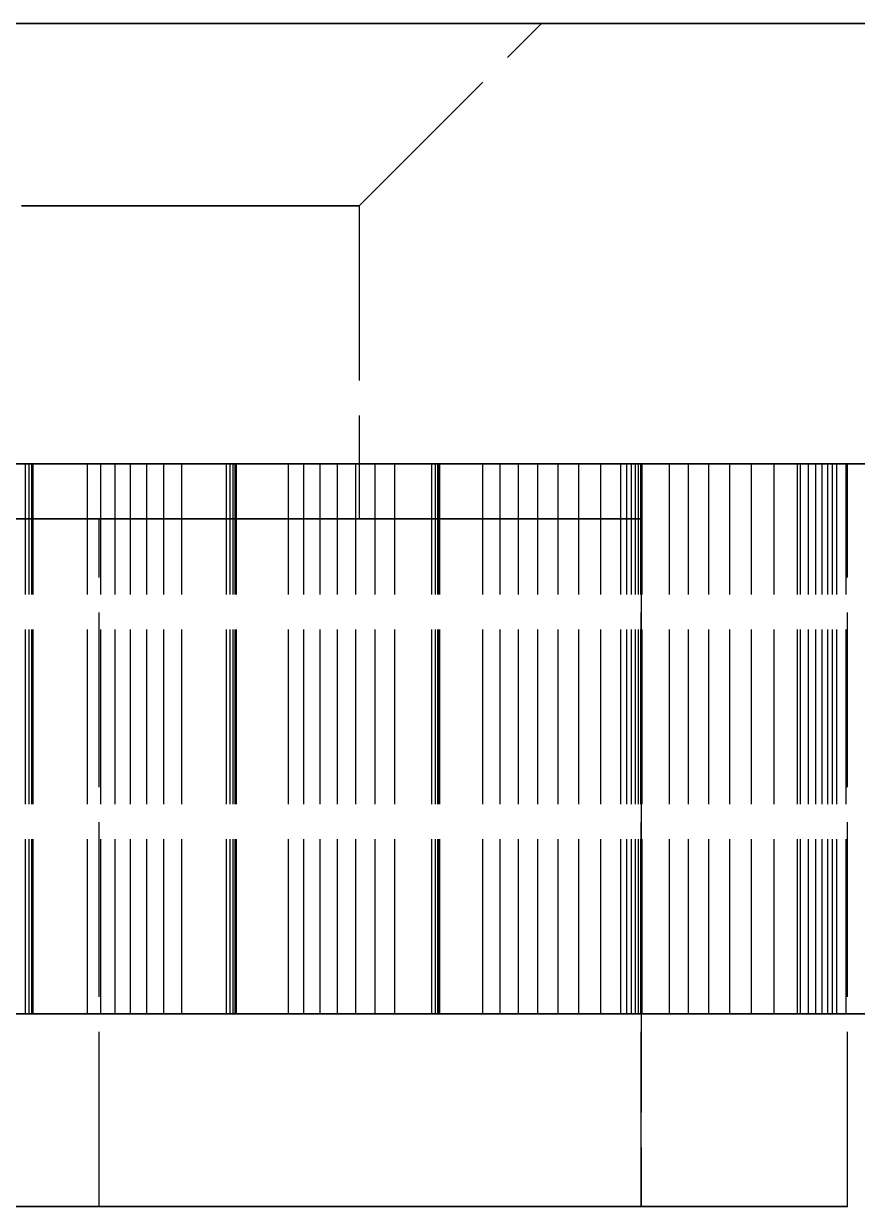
# Model space of a CAD drawing. Header units: millimetres. Extents: x -31 to 149, y -20 to 140.
# Drawn here: x 85.51 to 91.57, y 38.6 to 47.2 of the extents above; entities that cross this region are included whole.
import ezdxf

# ---------------------------------------------------------------- set-up
doc = ezdxf.new("R2010")
doc.units = ezdxf.units.MM
doc.linetypes.add('DASHED', pattern=[1.524, 1.27, -0.254])
doc.layers.add('HIDDEN', color=8, linetype='DASHED')

msp = doc.modelspace()

# ---------------------------------------------------------------- linework, layer by layer
at = {"layer": 'HIDDEN'}
for points in [[(89.27426, 47.2), (89.04334, 47.2), (88.81241, 47.2), (88.58148, 47.2), (88.35055, 47.2), (88.11962, 47.2), (87.88869, 47.2), (87.65776, 47.2), (87.42683, 47.2), (87.1959, 47.2), (86.96497, 47.2), (86.73404, 47.2), (86.50312, 47.2), (86.27219, 47.2), (86.04126, 47.2), (85.81033, 47.2), (85.5794, 47.2), (85.34847, 47.2)], [(85.40476, 47.2), (85.63175, 47.2), (85.85873, 47.2), (86.08571, 47.2), (86.3127, 47.2), (86.53968, 47.2), (86.76667, 47.2), (86.99365, 47.2), (87.22063, 47.2), (87.44762, 47.2), (87.6746, 47.2), (87.90159, 47.2), (88.12857, 47.2), (88.35556, 47.2), (88.58254, 47.2), (88.80952, 47.2), (89.03651, 47.2), (89.26349, 47.2), (89.49048, 47.2), (89.71746, 47.2), (89.94444, 47.2), (90.17143, 47.2), (90.39841, 47.2), (90.6254, 47.2), (90.85238, 47.2), (91.07937, 47.2), (91.30635, 47.2), (91.53333, 47.2), (91.76032, 47.2)], [(91.76032, 47.2), (91.30635, 47.2), (90.85238, 47.2), (90.39841, 47.2), (89.94444, 47.2), (89.49048, 47.2), (89.03651, 47.2), (88.58254, 47.2), (88.12857, 47.2), (87.6746, 47.2), (87.22063, 47.2), (86.76667, 47.2), (86.3127, 47.2), (85.85873, 47.2), (85.40476, 47.2)], [(85.46394, 47.2), (85.5794, 47.2), (85.69486, 47.2), (85.81033, 47.2), (85.92579, 47.2), (86.04126, 47.2), (86.15672, 47.2), (86.27219, 47.2), (86.38765, 47.2), (86.50312, 47.2), (86.61858, 47.2), (86.73404, 47.2), (86.84951, 47.2), (86.96497, 47.2), (87.08044, 47.2), (87.1959, 47.2), (87.31137, 47.2), (87.42683, 47.2), (87.5423, 47.2), (87.65776, 47.2), (87.77323, 47.2), (87.88869, 47.2), (88.00415, 47.2), (88.11962, 47.2), (88.23508, 47.2), (88.35055, 47.2), (88.46601, 47.2), (88.58148, 47.2), (88.69694, 47.2), (88.81241, 47.2), (88.92787, 47.2), (89.04334, 47.2), (89.1588, 47.2), (89.27426, 47.2)], [(87.95, 45.87574), (89.27426, 47.2)], [(85.49444, 45.87574), (85.58889, 45.87574), (85.68333, 45.87574), (85.77778, 45.87574), (85.87222, 45.87574), (85.96667, 45.87574), (86.06111, 45.87574), (86.15556, 45.87574), (86.25, 45.87574), (86.34444, 45.87574), (86.43889, 45.87574), (86.53333, 45.87574), (86.62778, 45.87574), (86.72222, 45.87574), (86.81667, 45.87574), (86.91111, 45.87574), (87.00556, 45.87574), (87.1, 45.87574), (87.19444, 45.87574), (87.28889, 45.87574), (87.38333, 45.87574), (87.47778, 45.87574), (87.57222, 45.87574), (87.66667, 45.87574), (87.76111, 45.87574), (87.85556, 45.87574), (87.95, 45.87574)], [(87.95, 45.87574), (87.76111, 45.87574), (87.57222, 45.87574), (87.38333, 45.87574), (87.19444, 45.87574), (87.00556, 45.87574), (86.81667, 45.87574), (86.62778, 45.87574), (86.43889, 45.87574), (86.25, 45.87574), (86.06111, 45.87574), (85.87222, 45.87574), (85.68333, 45.87574), (85.49444, 45.87574)], [(87.95, 45.87574), (87.95, 43.6)], [(92.12698, 44), (91.42857, 44), (90.73016, 44), (90.03175, 44), (89.33333, 44), (88.63492, 44), (87.93651, 44), (87.2381, 44), (86.53968, 44), (85.84127, 44), (85.14286, 44)], [(85.33929, 44), (85.64286, 44), (85.94643, 44), (86.25, 44), (86.55357, 44), (86.85714, 44), (87.16071, 44), (87.46429, 44), (87.76786, 44), (88.07143, 44), (88.375, 44), (88.67857, 44), (88.98214, 44), (89.28571, 44), (89.58929, 44), (89.89286, 44), (90.19643, 44), (90.5, 44), (90.80357, 44), (91.10714, 44), (91.41071, 44), (91.71429, 44)], [(92.01786, 44), (91.41071, 44), (90.80357, 44), (90.19643, 44), (89.58929, 44), (88.98214, 44), (88.375, 44), (87.76786, 44), (87.16071, 44), (86.55357, 44), (85.94643, 44), (85.33929, 44)], [(85.46825, 44), (85.61905, 44), (85.76984, 44), (85.92063, 44), (86.07143, 44), (86.22222, 44), (86.37302, 44), (86.52381, 44), (86.6746, 44), (86.8254, 44), (86.97619, 44), (87.12698, 44), (87.27778, 44), (87.42857, 44), (87.57937, 44), (87.73016, 44), (87.88095, 44), (88.03175, 44), (88.18254, 44), (88.33333, 44), (88.48413, 44), (88.63492, 44), (88.78571, 44), (88.93651, 44), (89.0873, 44), (89.2381, 44), (89.38889, 44), (89.53968, 44), (89.69048, 44), (89.84127, 44), (89.99206, 44), (90.14286, 44), (90.29365, 44), (90.44444, 44), (90.59524, 44), (90.74603, 44), (90.89683, 44), (91.04762, 44), (91.19841, 44), (91.34921, 44), (91.5, 44)], [(91.5, 44), (91.19841, 44), (90.89683, 44), (90.59524, 44), (90.29365, 44), (89.99206, 44), (89.69048, 44), (89.38889, 44), (89.0873, 44), (88.78571, 44), (88.48413, 44), (88.18254, 44), (87.88095, 44), (87.57937, 44), (87.27778, 44), (86.97619, 44), (86.6746, 44), (86.37302, 44), (86.07143, 44), (85.76984, 44), (85.46825, 44)], [(85.49016, 44), (85.52369, 44)], [(85.52369, 44), (85.49016, 44)], [(85.49206, 44), (85.84127, 44), (86.19048, 44), (86.53968, 44), (86.88889, 44), (87.2381, 44), (87.5873, 44), (87.93651, 44), (88.28571, 44), (88.63492, 44), (88.98413, 44), (89.33333, 44), (89.68254, 44), (90.03175, 44), (90.38095, 44), (90.73016, 44), (91.07937, 44), (91.42857, 44), (91.77778, 44)], [(85.52369, 44), (85.55027, 44)], [(85.55027, 44), (85.52369, 44)], [(85.52369, 40), (85.52369, 44)], [(85.52369, 40), (85.52369, 44)], [(85.55027, 44), (85.56941, 44)], [(85.56941, 44), (85.55027, 44)], [(85.55027, 40), (85.55027, 44)], [(85.55027, 40), (85.55027, 44)], [(85.56941, 44), (85.58042, 44)], [(85.58042, 44), (85.56941, 44)], [(85.56941, 40), (85.56941, 44)], [(85.56941, 40), (85.56941, 44)], [(85.58042, 44), (85.97438, 44)], [(85.97438, 44), (85.58042, 44)], [(85.58042, 40), (85.58042, 44)], [(85.58042, 40), (85.58042, 44)], [(85.97438, 44), (86.07091, 44)], [(86.07091, 44), (85.97438, 44)], [(85.97438, 40), (85.97438, 44)], [(85.97438, 40), (85.97438, 44)], [(86.07091, 44), (86.17541, 44)], [(86.17541, 44), (86.07091, 44)], [(86.07091, 40), (86.07091, 44)], [(86.07091, 40), (86.07091, 44)], [(86.17541, 44), (86.28718, 44)], [(86.28718, 44), (86.17541, 44)], [(86.17541, 40), (86.17541, 44)], [(86.17541, 40), (86.17541, 44)], [(86.28718, 44), (86.4057, 44)], [(86.4057, 44), (86.28718, 44)], [(86.28718, 40), (86.28718, 44)], [(86.28718, 40), (86.28718, 44)], [(86.4057, 44), (86.53058, 44)], [(86.53058, 44), (86.4057, 44)], [(86.4057, 40), (86.4057, 44)], [(86.4057, 40), (86.4057, 44)], [(86.53058, 44), (86.66151, 44)], [(86.66151, 44), (86.53058, 44)], [(86.53058, 40), (86.53058, 44)], [(86.53058, 40), (86.53058, 44)], [(86.66151, 44), (86.98467, 44)], [(86.98467, 44), (86.66151, 44)], [(86.66151, 40), (86.66151, 44)], [(86.66151, 40), (86.66151, 44)], [(86.98467, 44), (87.01244, 44)], [(87.01244, 44), (86.98467, 44)], [(86.98467, 40), (86.98467, 44)], [(86.98467, 40), (86.98467, 44)], [(87.01244, 44), (87.03398, 44)], [(87.03398, 44), (87.01244, 44)], [(87.01244, 40), (87.01244, 44)], [(87.01244, 40), (87.01244, 44)], [(87.03398, 44), (87.04905, 44)], [(87.04905, 44), (87.03398, 44)], [(87.03398, 40), (87.03398, 44)], [(87.03398, 40), (87.03398, 44)], [(87.04905, 44), (87.0573, 44)], [(87.0573, 44), (87.04905, 44)], [(87.04905, 40), (87.04905, 44)], [(87.04905, 40), (87.04905, 44)], [(87.05827, 44), (87.0513, 44)], [(87.0513, 44), (87.43503, 44)], [(87.43503, 44), (87.0513, 44)], [(87.0513, 44), (87.05827, 44)], [(87.0513, 40), (87.0513, 44)], [(87.0513, 40), (87.0513, 44)], [(87.0573, 44), (87.05827, 44)], [(87.05827, 44), (87.0573, 44)], [(87.0573, 40), (87.0573, 44)], [(87.0573, 40), (87.0573, 44)], [(87.05827, 40), (87.05827, 44)], [(87.05827, 40), (87.05827, 44)], [(87.43503, 44), (87.54675, 44)], [(87.54675, 44), (87.43503, 44)], [(87.43503, 40), (87.43503, 44)], [(87.43503, 40), (87.43503, 44)], [(87.54675, 44), (87.66622, 44)], [(87.66622, 44), (87.54675, 44)], [(87.54675, 40), (87.54675, 44)], [(87.54675, 40), (87.54675, 44)], [(87.66622, 44), (87.79272, 44)], [(87.79272, 44), (87.66622, 44)], [(87.66622, 40), (87.66622, 44)], [(87.66622, 40), (87.66622, 44)], [(87.79272, 44), (87.92575, 44)], [(87.92575, 44), (87.79272, 44)], [(87.79272, 40), (87.79272, 44)], [(87.79272, 40), (87.79272, 44)], [(87.92575, 44), (88.06492, 44)], [(88.06492, 44), (87.92575, 44)], [(87.92575, 40), (87.92575, 44)], [(87.92575, 40), (87.92575, 44)], [(88.06492, 44), (88.20995, 44)], [(88.20995, 44), (88.06492, 44)], [(88.06492, 40), (88.06492, 44)], [(88.06492, 40), (88.06492, 44)], [(88.20995, 44), (88.52324, 44)], [(88.52324, 44), (88.20995, 44)], [(88.20995, 40), (88.20995, 44)], [(88.20995, 40), (88.20995, 44)], [(88.50399, 44), (88.47908, 44)], [(88.47908, 44), (88.84931, 44)], [(88.84931, 44), (88.47908, 44)], [(88.47908, 44), (88.50399, 44)], [(88.47908, 40), (88.47908, 44)], [(88.47908, 40), (88.47908, 44)], [(88.52119, 44), (88.50399, 44)], [(88.50399, 44), (88.52119, 44)], [(88.50399, 40), (88.50399, 44)], [(88.50399, 40), (88.50399, 44)], [(88.53134, 44), (88.52119, 44)], [(88.52119, 44), (88.53134, 44)], [(88.52119, 40), (88.52119, 44)], [(88.52119, 40), (88.52119, 44)], [(88.52324, 44), (88.53208, 44)], [(88.53208, 44), (88.52324, 44)], [(88.52324, 40), (88.52324, 44)], [(88.52324, 40), (88.52324, 44)], [(88.53486, 44), (88.53134, 44)], [(88.53134, 44), (88.53486, 44)], [(88.53134, 40), (88.53134, 44)], [(88.53134, 40), (88.53134, 44)], [(88.53208, 44), (88.53486, 44)], [(88.53486, 44), (88.53208, 44)], [(88.53208, 40), (88.53208, 44)], [(88.53208, 40), (88.53208, 44)], [(88.53486, 40), (88.53486, 44)], [(88.53486, 40), (88.53486, 44)], [(88.84931, 44), (88.97527, 44)], [(88.97527, 44), (88.84931, 44)], [(88.84931, 40), (88.84931, 44)], [(88.84931, 40), (88.84931, 44)], [(88.97527, 44), (89.10867, 44)], [(89.10867, 44), (88.97527, 44)], [(88.97527, 40), (88.97527, 44)], [(88.97527, 40), (88.97527, 44)], [(89.10867, 44), (89.24883, 44)], [(89.24883, 44), (89.10867, 44)], [(89.10867, 40), (89.10867, 44)], [(89.10867, 40), (89.10867, 44)], [(89.24883, 44), (89.39524, 44)], [(89.39524, 44), (89.24883, 44)], [(89.24883, 40), (89.24883, 44)], [(89.24883, 40), (89.24883, 44)], [(89.39524, 44), (89.54753, 44)], [(89.54753, 44), (89.39524, 44)], [(89.39524, 40), (89.39524, 44)], [(89.39524, 40), (89.39524, 44)], [(89.54753, 44), (89.7054, 44)], [(89.7054, 44), (89.54753, 44)], [(89.54753, 40), (89.54753, 44)], [(89.54753, 40), (89.54753, 44)], [(89.7054, 44), (90.00616, 44)], [(90.00616, 44), (89.7054, 44)], [(89.7054, 40), (89.7054, 44)], [(89.7054, 40), (89.7054, 44)], [(89.89421, 44), (89.85159, 44)], [(89.85159, 44), (90.20515, 44)], [(90.20515, 44), (89.85159, 44)], [(89.85159, 44), (89.89421, 44)], [(89.85159, 40), (89.85159, 44)], [(89.85159, 40), (89.85159, 44)], [(89.92944, 44), (89.89421, 44)], [(89.89421, 44), (89.92944, 44)], [(89.89421, 40), (89.89421, 44)], [(89.89421, 40), (89.89421, 44)], [(89.9579, 44), (89.92944, 44)], [(89.92944, 44), (89.9579, 44)], [(89.92944, 40), (89.92944, 44)], [(89.92944, 40), (89.92944, 44)], [(89.97998, 44), (89.9579, 44)], [(89.9579, 44), (89.97998, 44)], [(89.9579, 40), (89.9579, 44)], [(89.9579, 40), (89.9579, 44)], [(89.99599, 44), (89.97998, 44)], [(89.97998, 44), (89.99599, 44)], [(89.97998, 40), (89.97998, 44)], [(89.97998, 40), (89.97998, 44)], [(90.00616, 44), (89.99599, 44)], [(89.99599, 44), (90.00616, 44)], [(89.99599, 40), (89.99599, 44)], [(89.99599, 40), (89.99599, 44)], [(90.00616, 40), (90.00616, 44)], [(90.00616, 40), (90.00616, 44)], [(90.20515, 44), (90.34428, 44)], [(90.34428, 44), (90.20515, 44)], [(90.20515, 40), (90.20515, 44)], [(90.20515, 40), (90.20515, 44)], [(90.34428, 44), (90.49049, 44)], [(90.49049, 44), (90.34428, 44)], [(90.34428, 40), (90.34428, 44)], [(90.34428, 40), (90.34428, 44)], [(90.49049, 44), (90.6431, 44)], [(90.6431, 44), (90.49049, 44)], [(90.49049, 40), (90.49049, 44)], [(90.49049, 40), (90.49049, 44)], [(90.6431, 44), (90.80164, 44)], [(90.80164, 44), (90.6431, 44)], [(90.6431, 40), (90.6431, 44)], [(90.6431, 40), (90.6431, 44)], [(90.80164, 44), (90.96574, 44)], [(90.96574, 44), (90.80164, 44)], [(90.80164, 40), (90.80164, 44)], [(90.80164, 40), (90.80164, 44)], [(90.96574, 44), (91.13511, 44)], [(91.13511, 44), (90.96574, 44)], [(90.96574, 40), (90.96574, 44)], [(90.96574, 40), (90.96574, 44)], [(91.13511, 44), (91.42078, 44)], [(91.42078, 44), (91.13511, 44)], [(91.13511, 40), (91.13511, 44)], [(91.13511, 40), (91.13511, 44)], [(91.21708, 44), (91.15711, 44)], [(91.15711, 44), (91.49099, 44)], [(91.49099, 44), (91.15711, 44)], [(91.15711, 44), (91.21708, 44)], [(91.15711, 40), (91.15711, 44)], [(91.15711, 40), (91.15711, 44)], [(91.27004, 44), (91.21708, 44)], [(91.21708, 44), (91.27004, 44)], [(91.21708, 40), (91.21708, 44)], [(91.21708, 40), (91.21708, 44)], [(91.31656, 44), (91.27004, 44)], [(91.27004, 44), (91.31656, 44)], [(91.27004, 40), (91.27004, 44)], [(91.27004, 40), (91.27004, 44)], [(91.35702, 44), (91.31656, 44)], [(91.31656, 44), (91.35702, 44)], [(91.31656, 40), (91.31656, 44)], [(91.31656, 40), (91.31656, 44)], [(91.39169, 44), (91.35702, 44)], [(91.35702, 44), (91.39169, 44)], [(91.35702, 40), (91.35702, 44)], [(91.35702, 40), (91.35702, 44)], [(91.42078, 44), (91.39169, 44)], [(91.39169, 44), (91.42078, 44)], [(91.39169, 40), (91.39169, 44)], [(91.39169, 40), (91.39169, 44)], [(91.42078, 40), (91.42078, 44)], [(91.42078, 40), (91.42078, 44)], [(91.49099, 44), (91.6421, 44)], [(91.6421, 44), (91.49099, 44)], [(91.49099, 40), (91.49099, 44)], [(91.49099, 40), (91.49099, 44)], [(91.5, 38.6), (91.5, 44)], [(86.06, 43.6), (85.93111, 43.6), (85.80222, 43.6), (85.67333, 43.6), (85.54444, 43.6), (85.41556, 43.6)], [(85.42857, 43.6), (85.55556, 43.6), (85.68254, 43.6), (85.80952, 43.6), (85.93651, 43.6), (86.06349, 43.6), (86.19048, 43.6), (86.31746, 43.6), (86.44444, 43.6), (86.57143, 43.6), (86.69841, 43.6), (86.8254, 43.6), (86.95238, 43.6), (87.07937, 43.6), (87.20635, 43.6), (87.33333, 43.6), (87.46032, 43.6), (87.5873, 43.6), (87.71429, 43.6), (87.84127, 43.6), (87.96825, 43.6), (88.09524, 43.6), (88.22222, 43.6), (88.34921, 43.6), (88.47619, 43.6), (88.60317, 43.6), (88.73016, 43.6), (88.85714, 43.6), (88.98413, 43.6), (89.11111, 43.6), (89.2381, 43.6), (89.36508, 43.6), (89.49206, 43.6), (89.61905, 43.6), (89.74603, 43.6), (89.87302, 43.6), (90, 43.6)], [(90, 43.6), (89.74603, 43.6), (89.49206, 43.6), (89.2381, 43.6), (88.98413, 43.6), (88.73016, 43.6), (88.47619, 43.6), (88.22222, 43.6), (87.96825, 43.6), (87.71429, 43.6), (87.46032, 43.6), (87.20635, 43.6), (86.95238, 43.6), (86.69841, 43.6), (86.44444, 43.6), (86.19048, 43.6), (85.93651, 43.6), (85.68254, 43.6), (85.42857, 43.6)], [(85.42857, 43.6), (85.55556, 43.6), (85.68254, 43.6), (85.80952, 43.6), (85.93651, 43.6), (86.06349, 43.6), (86.19048, 43.6), (86.31746, 43.6), (86.44444, 43.6), (86.57143, 43.6), (86.69841, 43.6), (86.8254, 43.6), (86.95238, 43.6), (87.07937, 43.6), (87.20635, 43.6), (87.33333, 43.6), (87.46032, 43.6), (87.5873, 43.6), (87.71429, 43.6), (87.84127, 43.6), (87.96825, 43.6), (88.09524, 43.6), (88.22222, 43.6), (88.34921, 43.6), (88.47619, 43.6), (88.60317, 43.6), (88.73016, 43.6), (88.85714, 43.6), (88.98413, 43.6), (89.11111, 43.6), (89.2381, 43.6), (89.36508, 43.6), (89.49206, 43.6), (89.61905, 43.6), (89.74603, 43.6), (89.87302, 43.6), (90, 43.6)], [(90, 43.6), (89.74603, 43.6), (89.49206, 43.6), (89.2381, 43.6), (88.98413, 43.6), (88.73016, 43.6), (88.47619, 43.6), (88.22222, 43.6), (87.96825, 43.6), (87.71429, 43.6), (87.46032, 43.6), (87.20635, 43.6), (86.95238, 43.6), (86.69841, 43.6), (86.44444, 43.6), (86.19048, 43.6), (85.93651, 43.6), (85.68254, 43.6), (85.42857, 43.6)], [(85.48, 43.6), (85.54444, 43.6), (85.60889, 43.6), (85.67333, 43.6), (85.73778, 43.6), (85.80222, 43.6), (85.86667, 43.6), (85.93111, 43.6), (85.99556, 43.6), (86.06, 43.6)], [(85.49444, 43.6), (85.58889, 43.6), (85.68333, 43.6), (85.77778, 43.6), (85.87222, 43.6), (85.96667, 43.6), (86.06111, 43.6), (86.15556, 43.6), (86.25, 43.6), (86.34444, 43.6), (86.43889, 43.6), (86.53333, 43.6), (86.62778, 43.6), (86.72222, 43.6), (86.81667, 43.6), (86.91111, 43.6), (87.00556, 43.6), (87.1, 43.6), (87.19444, 43.6), (87.28889, 43.6), (87.38333, 43.6), (87.47778, 43.6), (87.57222, 43.6), (87.66667, 43.6), (87.76111, 43.6), (87.85556, 43.6), (87.95, 43.6)], [(87.95, 43.6), (87.76111, 43.6), (87.57222, 43.6), (87.38333, 43.6), (87.19444, 43.6), (87.00556, 43.6), (86.81667, 43.6), (86.62778, 43.6), (86.43889, 43.6), (86.25, 43.6), (86.06111, 43.6), (85.87222, 43.6), (85.68333, 43.6), (85.49444, 43.6)], [(86.06, 38.6), (86.06, 43.6)], [(90, 43.6), (90, 38.6)], [(90, 38.6), (90, 43.6)], [(85.33929, 40), (85.64286, 40), (85.94643, 40), (86.25, 40), (86.55357, 40), (86.85714, 40), (87.16071, 40), (87.46429, 40), (87.76786, 40), (88.07143, 40), (88.375, 40), (88.67857, 40), (88.98214, 40), (89.28571, 40), (89.58929, 40), (89.89286, 40), (90.19643, 40), (90.5, 40), (90.80357, 40), (91.10714, 40), (91.41071, 40), (91.71429, 40)], [(92.01786, 40), (91.41071, 40), (90.80357, 40), (90.19643, 40), (89.58929, 40), (88.98214, 40), (88.375, 40), (87.76786, 40), (87.16071, 40), (86.55357, 40), (85.94643, 40), (85.33929, 40)], [(85.49016, 40), (85.52369, 40)], [(85.52369, 40), (85.49016, 40)], [(85.52369, 40), (85.55027, 40)], [(85.55027, 40), (85.52369, 40)], [(85.55027, 40), (85.56941, 40)], [(85.56941, 40), (85.55027, 40)], [(85.56941, 40), (85.58042, 40)], [(85.58042, 40), (85.56941, 40)], [(85.58042, 40), (85.97438, 40)], [(85.97438, 40), (85.58042, 40)], [(85.97438, 40), (86.07091, 40)], [(86.07091, 40), (85.97438, 40)], [(86.07091, 40), (86.17541, 40)], [(86.17541, 40), (86.07091, 40)], [(86.17541, 40), (86.28718, 40)], [(86.28718, 40), (86.17541, 40)], [(86.28718, 40), (86.4057, 40)], [(86.4057, 40), (86.28718, 40)], [(86.4057, 40), (86.53058, 40)], [(86.53058, 40), (86.4057, 40)], [(86.53058, 40), (86.66151, 40)], [(86.66151, 40), (86.53058, 40)], [(86.66151, 40), (86.98467, 40)], [(86.98467, 40), (86.66151, 40)], [(86.98467, 40), (87.01244, 40)], [(87.01244, 40), (86.98467, 40)], [(87.01244, 40), (87.03398, 40)], [(87.03398, 40), (87.01244, 40)], [(87.03398, 40), (87.04905, 40)], [(87.04905, 40), (87.03398, 40)], [(87.04905, 40), (87.0573, 40)], [(87.0573, 40), (87.04905, 40)], [(87.05827, 40), (87.0513, 40)], [(87.0513, 40), (87.43503, 40)], [(87.43503, 40), (87.0513, 40)], [(87.0513, 40), (87.05827, 40)], [(87.0573, 40), (87.05827, 40)], [(87.05827, 40), (87.0573, 40)], [(87.43503, 40), (87.54675, 40)], [(87.54675, 40), (87.43503, 40)], [(87.54675, 40), (87.66622, 40)], [(87.66622, 40), (87.54675, 40)], [(87.66622, 40), (87.79272, 40)], [(87.79272, 40), (87.66622, 40)], [(87.79272, 40), (87.92575, 40)], [(87.92575, 40), (87.79272, 40)], [(87.92575, 40), (88.06492, 40)], [(88.06492, 40), (87.92575, 40)], [(88.06492, 40), (88.20995, 40)], [(88.20995, 40), (88.06492, 40)], [(88.20995, 40), (88.52324, 40)], [(88.52324, 40), (88.20995, 40)], [(88.50399, 40), (88.47908, 40)], [(88.47908, 40), (88.84931, 40)], [(88.84931, 40), (88.47908, 40)], [(88.47908, 40), (88.50399, 40)], [(88.52119, 40), (88.50399, 40)], [(88.50399, 40), (88.52119, 40)], [(88.53134, 40), (88.52119, 40)], [(88.52119, 40), (88.53134, 40)], [(88.52324, 40), (88.53208, 40)], [(88.53208, 40), (88.52324, 40)], [(88.53486, 40), (88.53134, 40)], [(88.53134, 40), (88.53486, 40)], [(88.53208, 40), (88.53486, 40)], [(88.53486, 40), (88.53208, 40)], [(88.84931, 40), (88.97527, 40)], [(88.97527, 40), (88.84931, 40)], [(88.97527, 40), (89.10867, 40)], [(89.10867, 40), (88.97527, 40)], [(89.10867, 40), (89.24883, 40)], [(89.24883, 40), (89.10867, 40)], [(89.24883, 40), (89.39524, 40)], [(89.39524, 40), (89.24883, 40)], [(89.39524, 40), (89.54753, 40)], [(89.54753, 40), (89.39524, 40)], [(89.54753, 40), (89.7054, 40)], [(89.7054, 40), (89.54753, 40)], [(89.7054, 40), (90.00616, 40)], [(90.00616, 40), (89.7054, 40)], [(89.89421, 40), (89.85159, 40)], [(89.85159, 40), (90.20515, 40)], [(90.20515, 40), (89.85159, 40)], [(89.85159, 40), (89.89421, 40)], [(89.92944, 40), (89.89421, 40)], [(89.89421, 40), (89.92944, 40)], [(89.9579, 40), (89.92944, 40)], [(89.92944, 40), (89.9579, 40)], [(89.97998, 40), (89.9579, 40)], [(89.9579, 40), (89.97998, 40)], [(89.99599, 40), (89.97998, 40)], [(89.97998, 40), (89.99599, 40)], [(90.00616, 40), (89.99599, 40)], [(89.99599, 40), (90.00616, 40)], [(90.20515, 40), (90.34428, 40)], [(90.34428, 40), (90.20515, 40)], [(90.34428, 40), (90.49049, 40)], [(90.49049, 40), (90.34428, 40)], [(90.49049, 40), (90.6431, 40)], [(90.6431, 40), (90.49049, 40)], [(90.6431, 40), (90.80164, 40)], [(90.80164, 40), (90.6431, 40)], [(90.80164, 40), (90.96574, 40)], [(90.96574, 40), (90.80164, 40)], [(90.96574, 40), (91.13511, 40)], [(91.13511, 40), (90.96574, 40)], [(91.13511, 40), (91.42078, 40)], [(91.42078, 40), (91.13511, 40)], [(91.21708, 40), (91.15711, 40)], [(91.15711, 40), (91.49099, 40)], [(91.49099, 40), (91.15711, 40)], [(91.15711, 40), (91.21708, 40)], [(91.27004, 40), (91.21708, 40)], [(91.21708, 40), (91.27004, 40)], [(91.31656, 40), (91.27004, 40)], [(91.27004, 40), (91.31656, 40)], [(91.35702, 40), (91.31656, 40)], [(91.31656, 40), (91.35702, 40)], [(91.39169, 40), (91.35702, 40)], [(91.35702, 40), (91.39169, 40)], [(91.42078, 40), (91.39169, 40)], [(91.39169, 40), (91.42078, 40)], [(91.49099, 40), (91.6421, 40)], [(91.6421, 40), (91.49099, 40)], [(86.06, 38.6), (85.93111, 38.6), (85.80222, 38.6), (85.67333, 38.6), (85.54444, 38.6), (85.41556, 38.6)], [(85.42857, 38.6), (85.55556, 38.6), (85.68254, 38.6), (85.80952, 38.6), (85.93651, 38.6), (86.06349, 38.6), (86.19048, 38.6), (86.31746, 38.6), (86.44444, 38.6), (86.57143, 38.6), (86.69841, 38.6), (86.8254, 38.6), (86.95238, 38.6), (87.07937, 38.6), (87.20635, 38.6), (87.33333, 38.6), (87.46032, 38.6), (87.5873, 38.6), (87.71429, 38.6), (87.84127, 38.6), (87.96825, 38.6), (88.09524, 38.6), (88.22222, 38.6), (88.34921, 38.6), (88.47619, 38.6), (88.60317, 38.6), (88.73016, 38.6), (88.85714, 38.6), (88.98413, 38.6), (89.11111, 38.6), (89.2381, 38.6), (89.36508, 38.6), (89.49206, 38.6), (89.61905, 38.6), (89.74603, 38.6), (89.87302, 38.6), (90, 38.6)], [(90, 38.6), (89.74603, 38.6), (89.49206, 38.6), (89.2381, 38.6), (88.98413, 38.6), (88.73016, 38.6), (88.47619, 38.6), (88.22222, 38.6), (87.96825, 38.6), (87.71429, 38.6), (87.46032, 38.6), (87.20635, 38.6), (86.95238, 38.6), (86.69841, 38.6), (86.44444, 38.6), (86.19048, 38.6), (85.93651, 38.6), (85.68254, 38.6), (85.42857, 38.6)], [(85.42857, 38.6), (85.55556, 38.6), (85.68254, 38.6), (85.80952, 38.6), (85.93651, 38.6), (86.06349, 38.6), (86.19048, 38.6), (86.31746, 38.6), (86.44444, 38.6), (86.57143, 38.6), (86.69841, 38.6), (86.8254, 38.6), (86.95238, 38.6), (87.07937, 38.6), (87.20635, 38.6), (87.33333, 38.6), (87.46032, 38.6), (87.5873, 38.6), (87.71429, 38.6), (87.84127, 38.6), (87.96825, 38.6), (88.09524, 38.6), (88.22222, 38.6), (88.34921, 38.6), (88.47619, 38.6), (88.60317, 38.6), (88.73016, 38.6), (88.85714, 38.6), (88.98413, 38.6), (89.11111, 38.6), (89.2381, 38.6), (89.36508, 38.6), (89.49206, 38.6), (89.61905, 38.6), (89.74603, 38.6), (89.87302, 38.6), (90, 38.6)], [(90, 38.6), (89.74603, 38.6), (89.49206, 38.6), (89.2381, 38.6), (88.98413, 38.6), (88.73016, 38.6), (88.47619, 38.6), (88.22222, 38.6), (87.96825, 38.6), (87.71429, 38.6), (87.46032, 38.6), (87.20635, 38.6), (86.95238, 38.6), (86.69841, 38.6), (86.44444, 38.6), (86.19048, 38.6), (85.93651, 38.6), (85.68254, 38.6), (85.42857, 38.6)], [(85.46825, 38.6), (85.61905, 38.6), (85.76984, 38.6), (85.92063, 38.6), (86.07143, 38.6), (86.22222, 38.6), (86.37302, 38.6), (86.52381, 38.6), (86.6746, 38.6), (86.8254, 38.6), (86.97619, 38.6), (87.12698, 38.6), (87.27778, 38.6), (87.42857, 38.6), (87.57937, 38.6), (87.73016, 38.6), (87.88095, 38.6), (88.03175, 38.6), (88.18254, 38.6), (88.33333, 38.6), (88.48413, 38.6), (88.63492, 38.6), (88.78571, 38.6), (88.93651, 38.6), (89.0873, 38.6), (89.2381, 38.6), (89.38889, 38.6), (89.53968, 38.6), (89.69048, 38.6), (89.84127, 38.6), (89.99206, 38.6), (90.14286, 38.6), (90.29365, 38.6), (90.44444, 38.6), (90.59524, 38.6), (90.74603, 38.6), (90.89683, 38.6), (91.04762, 38.6), (91.19841, 38.6), (91.34921, 38.6), (91.5, 38.6)], [(91.5, 38.6), (91.19841, 38.6), (90.89683, 38.6), (90.59524, 38.6), (90.29365, 38.6), (89.99206, 38.6), (89.69048, 38.6), (89.38889, 38.6), (89.0873, 38.6), (88.78571, 38.6), (88.48413, 38.6), (88.18254, 38.6), (87.88095, 38.6), (87.57937, 38.6), (87.27778, 38.6), (86.97619, 38.6), (86.6746, 38.6), (86.37302, 38.6), (86.07143, 38.6), (85.76984, 38.6), (85.46825, 38.6)], [(85.48, 38.6), (85.54444, 38.6), (85.60889, 38.6), (85.67333, 38.6), (85.73778, 38.6), (85.80222, 38.6), (85.86667, 38.6), (85.93111, 38.6), (85.99556, 38.6), (86.06, 38.6)]]:
    msp.add_lwpolyline(points, dxfattribs=at)

doc.saveas('drawing.dxf')
